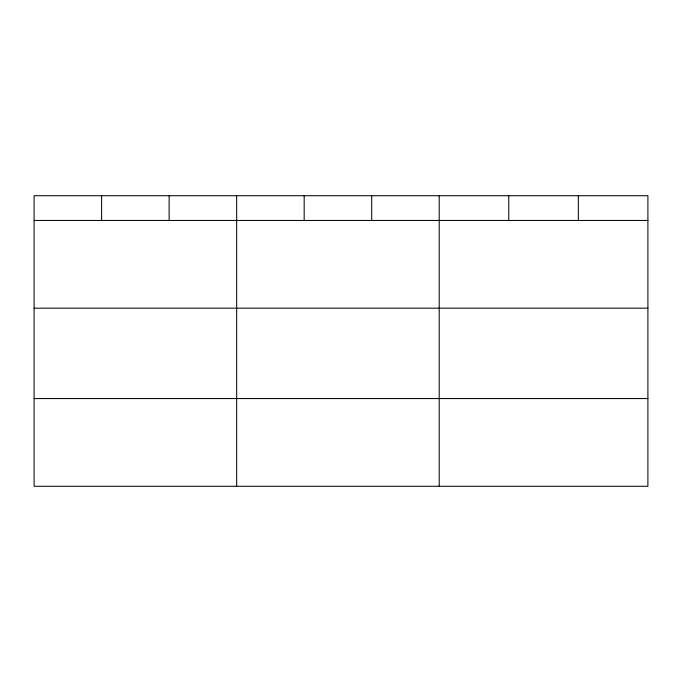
<?xml version="1.0" encoding="UTF-8"?>
<svg xmlns="http://www.w3.org/2000/svg" width="682" height="682" viewBox="0 0 682 682"><rect width="100%" height="100%" fill="white"/><g stroke="black" fill="none" stroke-linecap="round" stroke-linejoin="round"><path stroke-width="1.02" d="M647.9 308.179L647.9 195.717L34.1 195.717L34.1 486.283L647.9 486.283L647.9 308.179L34.1 308.179M34.1 220.457L647.9 220.457M34.1 398.561L647.9 398.561M578.336 195.717L578.336 220.457M508.772 195.717L508.772 220.457M439.208 195.717L439.208 486.283M371.69 195.717L371.69 220.457M304.172 195.717L304.172 220.457M236.654 195.717L236.654 486.283M169.136 195.717L169.136 220.457M101.618 195.717L101.618 220.457"/></g></svg>
